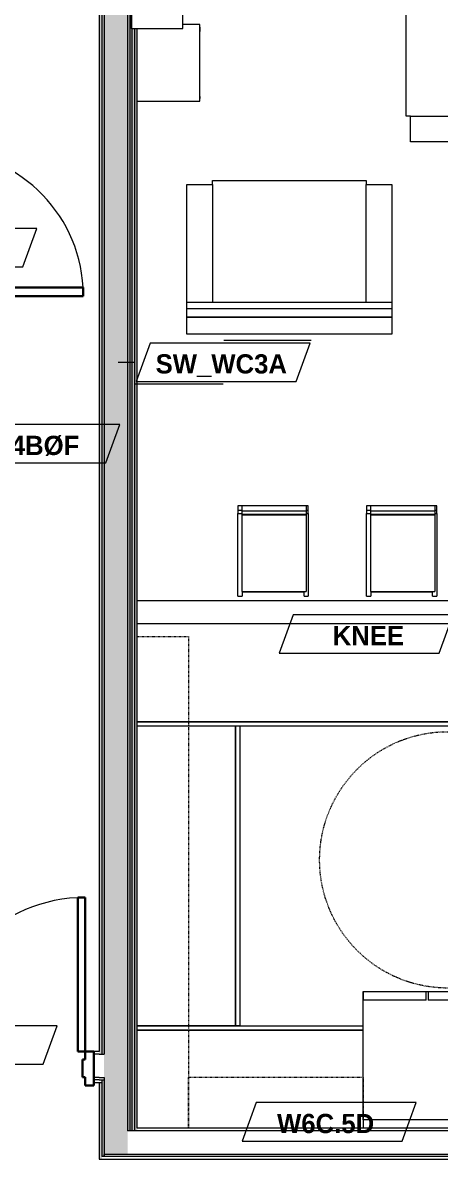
# Model space of a CAD drawing. Header units: inches. Extents: x -4010 to -1872, y 9846 to 12241.
# Drawn here: x -3226.7 to -3128.9, y 10450.9 to 10716.9 of the extents above; entities that cross this region are included whole.
import ezdxf

# ---------------------------------------------------------------- set-up
doc = ezdxf.new("R2010")
doc.units = ezdxf.units.IN
doc.header["$MEASUREMENT"] = 0
doc.linetypes.add('Dash', pattern=[0.25, 0.125, -0.125])
for name, color, linetype, lineweight in [('0-1', 7, 'Continuous', 5), ('0-3', 8, 'Continuous', 9), ('A-DOOR-1', 7, 'Continuous', 9), ('A-DOOR-2', 10, 'Continuous', 30), ('A-DOOR-3', 31, 'Continuous', 9), ('A-DOOR-4', 31, 'Continuous', 30), ('A-DOOR-FRAM-2', 10, 'Continuous', 30), ('A-GENM', 5, 'Continuous', 9), ('A-GENM-HDLN', 13, 'Dash', 9), ('A-WALL-2', 250, 'Continuous', 18), ('A-WALL-3', 113, 'Continuous', 9), ('A-WALL-IDEN', 211, 'Continuous', 9), ('I-FURN', 30, 'Continuous', 9), ('I-WALL-1', 21, 'Continuous', 18), ('I-WALL-2', 241, 'Continuous', 5), ('I-WALL-3', 7, 'Continuous', 9), ('Q-CASE', 31, 'Continuous', 9), ('Q-CASE-HDLN', 31, 'Dash', 9), ('Q-SPCQ', 91, 'Continuous', 9)]:
    doc.layers.add(name, color=color, linetype=linetype, lineweight=lineweight)
doc.styles.add('Century Gothic_B', font='GOTHICB.TTF', dxfattribs={"height": 4.5})

# ---------------------------------------------------------------- blocks, each defined once
blk = doc.blocks.new('HOLLOW METAL - UNIT DOOR-2191978-UNITS PLANS - 3RD FLOOR')
at = {"layer": 'A-DOOR-1'}
blk.add_arc((18, 3.875), 36, 90, 180, dxfattribs=at)
at = {"layer": 'A-DOOR-2'}
for p, q in [((18, 39.875), (16.25, 39.875)), ((16.25, 39.875), (16.25, 3.875)), ((18, 3.875), (18, 39.875)), ((16.25, 3.875), (18, 3.875))]:
    blk.add_line(p, q, dxfattribs=at)
at = {"layer": 'A-DOOR-FRAM-2'}
for p, q in [((-18, 3.875), (-20, 3.875)), ((-20, 3.875), (-20, -4.125)), ((-18, 1.9375), (-18, 3.875)), ((18, 3.875), (18, 1.9375)), ((20, 3.875), (18, 3.875)), ((20, -4.125), (20, 3.875)), ((-17.375, 1.9375), (-18, 1.9375)), ((-17.375, -2.1875), (-17.375, 1.9375)), ((18, 1.9375), (17.375, 1.9375)), ((17.375, 1.9375), (17.375, -2.1875)), ((-18, -4.125), (-18, -2.1875)), ((-18, -2.1875), (-17.375, -2.1875)), ((17.375, -2.1875), (18, -2.1875)), ((18, -2.1875), (18, -4.125)), ((-20, -4.125), (-18, -4.125)), ((18, -4.125), (20, -4.125))]:
    blk.add_line(p, q, dxfattribs=at)
blk = doc.blocks.new('CTR - 1st Phase - Common Walls_rvt-1-UNITS PLANS - 3RD FLOOR')
at = {"layer": 'I-WALL-1'}
h = blk.add_hatch(color=256, dxfattribs=at)
h.paths.add_polyline_path([(-3199.89, 10457.54), (-3199.89, 10715.5), (-3200.51, 10715.5), (-3200.51, 10457.54)], flags=0)
h.paths.add_polyline_path([(-3199.89, 10753.5), (-3199.89, 10843.14), (-3200.51, 10843.14), (-3200.51, 10753.5), (-3200.37, 10753.5)], flags=0)
at = {"layer": 'I-WALL-2'}
h = blk.add_hatch(color=256, dxfattribs=at)
h.paths.add_polyline_path([(-3208.76, 10450.91), (-3208.14, 10450.91), (-3208.14, 10468.91), (-3208.76, 10468.91), (-3208.76, 10463.58)], flags=0)
h.paths.add_polyline_path([(-3208.76, 10475.54), (-3208.14, 10475.54), (-3208.14, 10843.14), (-3208.76, 10843.14), (-3208.76, 10476.16)], flags=0)
h = blk.add_hatch(color=256, dxfattribs=at)
h.paths.add_polyline_path([(-3208.14, 10451.54), (-3207.64, 10451.54), (-3207.64, 10469.54), (-3208.14, 10469.54), (-3208.14, 10463.58)], flags=0)
h.paths.add_polyline_path([(-3207.64, 10475.54), (-3207.64, 10843.14), (-3208.14, 10843.14), (-3208.14, 10475.54)], flags=0)
for points in [[(-3207.64, 10452.04), (-3202.14, 10452.04), (-3202.14, 10843.14), (-3207.64, 10843.14), (-3207.64, 10463.58)], [(-3202.14, 10457.54), (-3201.64, 10457.54), (-3201.64, 10843.14), (-3202.14, 10843.14), (-3202.14, 10463.58)], [(-3201.64, 10457.54), (-3201.14, 10457.54), (-3201.14, 10715.5), (-3201.32, 10715.5), (-3201.32, 10753.5), (-3201.14, 10753.5), (-3201.14, 10843.14), (-3201.64, 10843.14), (-3201.64, 10463.58)]]:
    blk.add_hatch(color=256, dxfattribs=at).paths.add_polyline_path(points, flags=0)
h = blk.add_hatch(color=256, dxfattribs=at)
h.paths.add_polyline_path([(-3201.14, 10457.54), (-3200.51, 10457.54), (-3200.51, 10715.5), (-3201.14, 10715.5), (-3201.14, 10463.58)], flags=0)
h.paths.add_polyline_path([(-3201.14, 10753.5), (-3200.51, 10753.5), (-3200.51, 10843.14), (-3201.14, 10843.14), (-3201.14, 10753.55)], flags=0)
at = {"layer": 'A-WALL-2'}
for p, q in [((-3208.14, 10843.14), (-3208.14, 10475.54)), ((-3207.64, 10843.14), (-3207.64, 10475.54)), ((-3202.14, 10843.14), (-3202.14, 10457.54)), ((-3201.64, 10843.14), (-3201.64, 10457.54)), ((-3201.14, 10715.5), (-3201.14, 10457.54)), ((-3200.51, 10715.5), (-3200.51, 10457.54)), ((-3208.76, 10475.54), (-3210.05, 10475.54)), ((-3208.76, 10475.54), (-3208.14, 10475.54)), ((-3208.14, 10475.54), (-3207.64, 10475.54)), ((-3208.76, 10470.04), (-3210.05, 10470.04)), ((-3208.76, 10469.54), (-3210.05, 10469.54)), ((-3208.76, 10470.04), (-3207.64, 10470.04)), ((-3208.76, 10469.54), (-3208.14, 10469.54)), ((-3208.76, 10468.91), (-3208.14, 10468.91)), ((-3208.14, 10469.54), (-3208.14, 10468.91)), ((-3208.14, 10469.54), (-3208.14, 10468.91)), ((-3208.14, 10469.54), (-3207.64, 10469.54)), ((-3208.14, 10468.91), (-3208.14, 10451.54)), ((-3207.64, 10470.04), (-3207.64, 10469.54)), ((-3207.64, 10470.04), (-3207.64, 10469.54)), ((-3207.64, 10469.54), (-3207.64, 10452.04)), ((-3201.64, 10457.54), (-3202.14, 10457.54)), ((-3201.14, 10457.54), (-3201.64, 10457.54)), ((-3200.51, 10457.54), (-3201.14, 10457.54)), ((-3199.89, 10457.54), (-3200.51, 10457.54)), ((-3110.24, 10457.54), (-3199.89, 10457.54)), ((-3207.64, 10451.54), (-3208.14, 10451.54)), ((-3207.64, 10452.04), (-3207.64, 10451.54)), ((-3202.14, 10452.04), (-3207.64, 10452.04)), ((-3207.64, 10451.54), (-3207.64, 10452.04)), ((-3199.89, 10451.54), (-3207.64, 10451.54)), ((-3199.89, 10452.04), (-3202.14, 10452.04)), ((-3110.24, 10452.04), (-3199.89, 10452.04)), ((-3110.24, 10451.54), (-3199.89, 10451.54))]:
    blk.add_line(p, q, dxfattribs=at)
at = {"layer": 'I-WALL-3'}
for p, q in [((-3208.76, 10843.14), (-3208.76, 10476.16)), ((-3199.89, 10458.16), (-3199.89, 10715.5)), ((-3208.76, 10476.16), (-3210.05, 10476.16)), ((-3210.05, 10468.91), (-3208.76, 10468.91)), ((-3208.76, 10468.91), (-3208.76, 10450.91)), ((-3110.24, 10458.16), (-3199.89, 10458.16)), ((-3208.76, 10450.91), (-3208.14, 10450.91)), ((-3208.14, 10450.91), (-3199.89, 10450.91)), ((-3199.89, 10450.91), (-3110.24, 10450.91))]:
    blk.add_line(p, q, dxfattribs=at)
at = {"layer": '0-3'}
blk.add_blockref('HOLLOW METAL - UNIT DOOR-2191978-UNITS PLANS - 3RD FLOOR', (-3230.05, 10472.29), dxfattribs=at)
blk = doc.blocks.new('Entertainment_Center_14771 - Entertainment_Center_14771-V10-UNITS PLANS - 3RD FLOOR')
at = {"layer": 'I-FURN'}
for p, q in [((-18, 10), (-36, 10)), ((-36, 10), (-36, -4.69)), ((-34.85, 10.03), (-35.34, 10.03)), ((-35.34, 10.03), (-35.34, 10)), ((-34.85, 10), (-34.85, 10.03)), ((-18.66, 10.03), (-19.66, 10.03)), ((-19.66, 10.03), (-19.66, 10)), ((-18.66, 10), (-18.66, 10.03)), ((-18, 6), (-18, 10)), ((36, 10), (18, 10)), ((18, 10), (18, 6)), ((18.66, 10.03), (18.66, 10)), ((19.66, 10.03), (18.66, 10.03)), ((19.66, 10), (19.66, 10.03)), ((35.34, 10.03), (34.85, 10.03)), ((34.85, 10.03), (34.85, 10)), ((35.34, 10), (35.34, 10.03)), ((36, -4.69), (36, 10)), ((19, 6), (-19, 6)), ((-19, 6), (-19, -6)), ((19, -6), (19, 6)), ((-19, -6), (19, -6)), ((-19, -6.12), (-19, -6)), ((-19, -6), (19, -6)), ((19, -6.12), (-19, -6.12)), ((19, -6), (19, -6.12))]:
    blk.add_line(p, q, dxfattribs=at)
blk = doc.blocks.new('Couch-Both_Arms-Generic - 1-1372852-UNITS PLANS - 3RD FLOOR')
at = {"layer": 'I-FURN'}
for p, q in [((-42, 17.5), (-36, 17.5)), ((-42, -10), (-42, 17.5)), ((-36, 18.5), (36, 18.5)), ((-36, 17.5), (-36, 18.5)), ((-36, 17.5), (-36, -10)), ((36, 18.5), (36, 17.5)), ((36, 17.5), (42, 17.5)), ((36, -10), (36, 17.5)), ((42, 17.5), (42, -10)), ((-42, -10), (42, -10)), ((-42, -13.5), (-42, -10)), ((42, -10), (42, -13.5)), ((-42, -11.5), (42, -11.5)), ((-42, -13.5), (42, -13.5)), ((-42, -17.5), (-42, -13.5)), ((42, -13.5), (-42, -13.5)), ((42, -13.5), (42, -17.5)), ((42, -17.5), (-42, -17.5))]:
    blk.add_line(p, q, dxfattribs=at)
blk = doc.blocks.new('Couch-Both_Arms-Generic - 2-1523460-UNITS PLANS - 3RD FLOOR')
at = {"layer": 'I-FURN'}
for p, q in [((-24, 17.5), (-18, 17.5)), ((-24, -10), (-24, 17.5)), ((-18, 18.5), (18, 18.5)), ((-18, 17.5), (-18, 18.5)), ((-18, 17.5), (-18, -10)), ((18, 18.5), (18, 17.5)), ((18, 17.5), (24, 17.5)), ((18, -10), (18, 17.5)), ((24, 17.5), (24, -10)), ((-24, -10), (24, -10)), ((-24, -13.5), (-24, -10)), ((24, -10), (24, -13.5)), ((-24, -11.5), (24, -11.5)), ((-24, -13.5), (24, -13.5)), ((-24, -17.5), (-24, -13.5)), ((24, -13.5), (-24, -13.5)), ((24, -13.5), (24, -17.5)), ((24, -17.5), (-24, -17.5))]:
    blk.add_line(p, q, dxfattribs=at)
blk = doc.blocks.new('Bar_Stool_6722_1_ - Bar_Stool_6722_1_-1372833-UNITS PLANS - 3RD FLOOR')
at = {"layer": 'I-FURN'}
for p, q in [((1, 0), (0, 0)), ((0, 0), (0, -0.98)), ((1, -1.24), (1, 0)), ((16, 0), (1, 0)), ((16, 0), (16, -1.24)), ((0, -0.98), (1, -0.98)), ((0, -0.98), (0, -1.78)), ((0, -1.78), (1, -1.78)), ((0, -17.72), (0, -1.78)), ((1, -1.91), (1, -1.24)), ((16, -1.24), (1, -1.24)), ((1, -1.91), (16, -1.91)), ((1, -2.03), (1, -1.91)), ((1, -17.63), (1, -2.03)), ((1, -2.03), (16, -2.03)), ((16.5, 0), (16, 0)), ((16, -0.98), (16.5, -0.98)), ((16, -1.24), (16, -1.91)), ((16, -1.78), (16.5, -1.78)), ((16, -1.91), (16, -2.03)), ((16, -2.03), (16, -17.63)), ((16.5, -0.98), (16.5, 0)), ((16.5, -1.78), (16.5, -0.98)), ((16.5, -1.78), (16.5, -17.72)), ((0, -19.21), (0, -17.72)), ((1, -19.89), (1, -17.63)), ((16, -17.63), (16, -19.89)), ((16.5, -17.72), (16.5, -19.21)), ((0, -21.13), (0, -19.21)), ((0, -21.13), (1, -21.13)), ((1, -19.99), (1, -19.89)), ((1, -19.99), (1, -20.06)), ((1, -20), (16, -20)), ((1, -20.06), (1, -20.14)), ((15.5, -20.14), (1, -20.14)), ((1, -20.14), (1, -21.13)), ((15.5, -20.06), (15.5, -19.98)), ((15.5, -20.14), (15.5, -20.06)), ((15.5, -21.13), (15.5, -20.14)), ((15.5, -21.13), (16.5, -21.13)), ((16, -19.89), (16, -19.99)), ((16.5, -19.21), (16.5, -21.13))]:
    blk.add_line(p, q, dxfattribs=at)
blk = doc.blocks.new('OD_CW_Upper Cabinet - OD_CW_Upper Cabinet-3856829-UNITS PLANS - 3RD FLOOR')
at = {"layer": 'Q-CASE-HDLN'}
for p, q in [((0.74, -24), (0.74, -12)), ((0.74, -12), (115.86, -12)), ((115.86, -12), (115.86, -24)), ((115.86, -24), (0.74, -24))]:
    blk.add_line(p, q, dxfattribs=at)
blk = doc.blocks.new('OD_CW_Base Cabinet - OD_CW_Base Cabinet-3857752-UNITS PLANS - 3RD FLOOR')
at = {"layer": 'Q-CASE'}
for p, q in [((0.74, 0), (70.86, 0)), ((0.74, 0), (70.86, 0)), ((70.86, -1), (0.74, -1)), ((0.74, -1), (70.86, -1)), ((70.86, 0), (70.86, -24)), ((70.86, 0), (70.86, -1)), ((70.86, -1), (70.86, -24))]:
    blk.add_line(p, q, dxfattribs=at)
blk = doc.blocks.new('OD_CW_Base Cabinet - OD_CW_Base Cabinet-3870047-UNITS PLANS - 3RD FLOOR')
at = {"layer": 'Q-CASE'}
for p, q in [((0.74, -24), (0.74, 0)), ((0.74, 0), (107.93, 0)), ((0.74, -1), (0.74, 0)), ((0.74, 0), (107.93, 0)), ((107.93, -1), (0.74, -1)), ((0.74, -24), (0.74, -1)), ((0.74, -1), (107.93, -1)), ((107.93, -24), (0.74, -24)), ((107.93, -24), (0.74, -24))]:
    blk.add_line(p, q, dxfattribs=at)
blk = doc.blocks.new('ADA Clearances - 5ft Circle-3255450-UNITS PLANS - 3RD FLOOR')
at = {"layer": 'A-GENM-HDLN'}
blk.add_circle((0, 0), 30, dxfattribs=at)
blk = doc.blocks.new('OD_CW_Upper Cabinet - OD_CW_Upper Cabinet-3876543-UNITS PLANS - 3RD FLOOR')
at = {"layer": 'Q-CASE-HDLN'}
for p, q in [((0.74, -24), (0.74, -12)), ((0.74, -12), (41.64, -12)), ((41.64, -12), (41.64, -24)), ((41.64, -24), (0.74, -24))]:
    blk.add_line(p, q, dxfattribs=at)
blk = doc.blocks.new('OD_CW_Base Cabinet - OD_CW_Base Cabinet-3876544-UNITS PLANS - 3RD FLOOR')
at = {"layer": 'Q-CASE'}
for p, q in [((0.74, 0), (53.64, 0)), ((0.74, 0), (53.64, 0)), ((53.64, -1), (0.74, -1)), ((0.74, -1), (53.64, -1)), ((53.64, -22), (53.64, -24)), ((53.64, -22), (53.64, -24))]:
    blk.add_line(p, q, dxfattribs=at)
blk = doc.blocks.new('Refrigerator_-_Side-by-Side_6047 - 36_ X 30_-1372843-UNITS PLANS - 3RD FLOOR')
at = {"layer": 'Q-SPCQ'}
for p, q in [((-17.88, 15.58), (17.87, 15.58)), ((-17.88, -14.42), (-17.88, 15.58)), ((-17.88, 15.58), (-3.13, 15.58)), ((-17.88, 15.58), (-17.88, 13.58)), ((-3.13, 13.58), (-17.88, 13.58)), ((-3.13, 13.58), (-3.13, 15.58)), ((-2.63, 15.58), (17.87, 15.58)), ((-2.63, 15.58), (-2.63, 13.58)), ((17.87, 13.58), (-2.63, 13.58)), ((17.87, 15.58), (17.87, -14.42)), ((17.87, 13.58), (17.87, 15.58)), ((17.87, -14.42), (-17.88, -14.42))]:
    blk.add_line(p, q, dxfattribs=at)
blk = doc.blocks.new('SWING - SINGLE - FLUSH - 34_ x 80_ - OFFSET PIVOT DOOR AT WASHER_DRYER-3629691-UNITS PLANS - 3RD FLOOR')
at = {"layer": 'A-DOOR-3'}
blk.add_arc((17, 2.37), 34.07, 93.3657, 180, dxfattribs=at)
at = {"layer": 'A-DOOR-4'}
for p, q in [((15, 2.37), (15, 36.38)), ((17, 36.38), (15, 36.38)), ((17, 2.37), (17, 36.38)), ((17, 2.37), (15, 2.37))]:
    blk.add_line(p, q, dxfattribs=at)
blk = doc.blocks.new('Wall Tag - Shear Wall-3956451-UNITS PLANS - 3RD FLOOR')
at = {"layer": 'A-WALL-IDEN'}
for p, q in [((-0.3561, 0.0937), (-0.4244, -0.0937)), ((0.4244, 0.0937), (-0.3561, 0.0937)), ((0.4291, 0.1068), (0.0033, 0.1068)), ((0.3561, -0.0937), (0.4244, 0.0937)), ((0, -0.1068), (-0.4291, -0.1068)), ((-0.4244, -0.0937), (0.3561, -0.0937))]:
    blk.add_line(p, q, dxfattribs=at)
blk = doc.blocks.new('Wall Tag - Arch Wall-3956453-UNITS PLANS - 3RD FLOOR')
at = {"layer": 'A-WALL-IDEN'}
for p, q in [((-0.3561, 0.0937), (-0.4244, -0.0937)), ((0.4244, 0.0937), (-0.3561, 0.0937)), ((0.3561, -0.0937), (0.4244, 0.0937)), ((-0.4244, -0.0937), (0.3561, -0.0937))]:
    blk.add_line(p, q, dxfattribs=at)

msp = doc.modelspace()

# ---------------------------------------------------------------- linework, layer by layer
at = {"layer": 'A-WALL-3'}
msp.add_line((-3199.88624, 10581.6644), (-3092.69874, 10581.6644), dxfattribs=at)
at = {"layer": 'A-WALL-IDEN'}
msp.add_line((-3204.32374, 10637.42919), (-3200.34643, 10637.42919), dxfattribs=at)

# ---------------------------------------------------------------- block references
at = {"layer": '0-1'}
msp.add_blockref('CTR - 1st Phase - Common Walls_rvt-1-UNITS PLANS - 3RD FLOOR', (0, 0), dxfattribs=at)
at = {"layer": 'A-DOOR-3', "rotation": 269.9999999999773}
msp.add_blockref('SWING - SINGLE - FLUSH - 34_ x 80_ - OFFSET PIVOT DOOR AT WASHER_DRYER-3629691-UNITS PLANS - 3RD FLOOR', (-3248.92374, 10669.90981), dxfattribs=at)
at = {"layer": 'A-GENM', "rotation": 180}
msp.add_blockref('ADA Clearances - 5ft Circle-3255450-UNITS PLANS - 3RD FLOOR', (-3127.17374, 10520.9769), dxfattribs=at)
at = {"layer": 'A-WALL-IDEN', "xscale": 47.99999999999997, "yscale": 47.99999999999997, "zscale": 47.99999999999997}
for name, p in [('Wall Tag - Arch Wall-3956453-UNITS PLANS - 3RD FLOOR', (-3243.79671, 10664.2246)), ('Wall Tag - Shear Wall-3956451-UNITS PLANS - 3RD FLOOR', (-3179.74888, 10637.42919)), ('Wall Tag - Arch Wall-3956453-UNITS PLANS - 3RD FLOOR', (-3224.34888, 10618.35113)), ('Wall Tag - Arch Wall-3956453-UNITS PLANS - 3RD FLOOR', (-3146.29249, 10573.84987)), ('Wall Tag - Arch Wall-3956453-UNITS PLANS - 3RD FLOOR', (-3238.99874, 10477.66642)), ('Wall Tag - Arch Wall-3956453-UNITS PLANS - 3RD FLOOR', (-3154.93624, 10459.66642))]:
    msp.add_blockref(name, p, dxfattribs=at)
at = {"layer": 'I-FURN'}
for name, p, rotation in [('Couch-Both_Arms-Generic - 1-1372852-UNITS PLANS - 3RD FLOOR', (-3118.42374, 10730.99243), 89.99999999994378), ('Entertainment_Center_14771 - Entertainment_Center_14771-V10-UNITS PLANS - 3RD FLOOR', (-3195.19874, 10734.50269), 269.9999999999486)]:
    msp.add_blockref(name, p, dxfattribs=dict(at, rotation=rotation))
for name, p in [('Couch-Both_Arms-Generic - 2-1523460-UNITS PLANS - 3RD FLOOR', (-3164.24874, 10661.49243)), ('Bar_Stool_6722_1_ - Bar_Stool_6722_1_-1372833-UNITS PLANS - 3RD FLOOR', (-3176.33008, 10603.7894)), ('Bar_Stool_6722_1_ - Bar_Stool_6722_1_-1372833-UNITS PLANS - 3RD FLOOR', (-3146.20876, 10603.7894))]:
    msp.add_blockref(name, p, dxfattribs=at)
at = {"layer": 'Q-CASE'}
for name, p, rotation in [('OD_CW_Base Cabinet - OD_CW_Base Cabinet-3870047-UNITS PLANS - 3RD FLOOR', (-3091.96103, 10552.2894), 180), ('OD_CW_Upper Cabinet - OD_CW_Upper Cabinet-3856829-UNITS PLANS - 3RD FLOOR', (-3175.88624, 10574.0271), 270.000000000001), ('OD_CW_Base Cabinet - OD_CW_Base Cabinet-3857752-UNITS PLANS - 3RD FLOOR', (-3175.88624, 10553.0271), 269.9999999999994)]:
    msp.add_blockref(name, p, dxfattribs=dict(at, rotation=rotation))
for name, p in [('OD_CW_Base Cabinet - OD_CW_Base Cabinet-3876544-UNITS PLANS - 3RD FLOOR', (-3200.62394, 10482.1644)), ('OD_CW_Upper Cabinet - OD_CW_Upper Cabinet-3876543-UNITS PLANS - 3RD FLOOR', (-3188.62394, 10482.1644))]:
    msp.add_blockref(name, p, dxfattribs=at)
at = {"layer": 'Q-SPCQ'}
msp.add_blockref('Refrigerator_-_Side-by-Side_6047 - 36_ X 30_-1372843-UNITS PLANS - 3RD FLOOR', (-3129.11124, 10474.5866), dxfattribs=at)

# ---------------------------------------------------------------- texts
at = {"layer": 'A-WALL-IDEN', "char_height": 4.5, "attachment_point": 1, "style": 'Century Gothic_B'}
for s, insert, width in [('SW_WC3A', (-3195.58063, 10639.30049), 38.178), ('W4BØF', (-3235.17276, 10620.22243), 26.058), ('KNEE', (-3154.12109, 10575.72117), 18.786), ('W6C.5D', (-3167.13964, 10461.53772), 29.391)]:
    msp.add_mtext(s, dxfattribs=dict(at, insert=insert, width=width))

doc.saveas('drawing.dxf')
